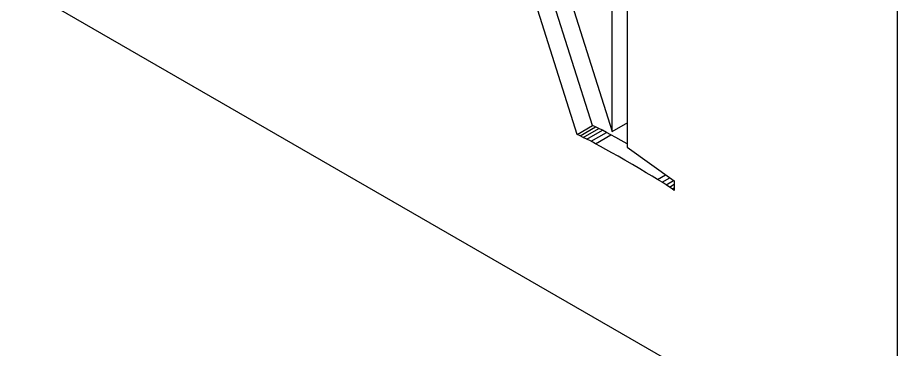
# Model space of a CAD drawing. Header units: millimetres. Extents: x 98 to 524, y -2487 to -1043.
# Drawn here: x 269.59 to 273.633, y -1262.023 to -1260.496 of the extents above; entities that cross this region are included whole.
import ezdxf

# ---------------------------------------------------------------- set-up
doc = ezdxf.new("R2010")
doc.units = ezdxf.units.MM
doc.layers.get('0').update_dxf_attribs({"lineweight": 18})

msp = doc.modelspace()

# ---------------------------------------------------------------- linework, layer by layer
at = {"color": 7, "lineweight": -3, "ltscale": 0.314351}
msp.add_line((273.6326, -1262.681), (262.7431, -1256.394), dxfattribs=at)
at = {"color": 7, "lineweight": -3, "ltscale": 0.157175}
msp.add_line((273.6326, -1262.681), (273.6326, -1256.394), dxfattribs=at)
at = {"color": 7, "lineweight": -3, "ltscale": 0.052379}
msp.add_line((271.692, -1259.0226), (272.3225, -1261.0206), dxfattribs=at)
at = {"color": 7, "lineweight": -3, "ltscale": 0.043568}
for p, q in [((272.2321, -1260.9935), (271.7058, -1259.3321)), ((272.1613, -1261.0343), (271.6351, -1259.3729))]:
    msp.add_line(p, q, dxfattribs=at)
at = {"color": 7, "lineweight": -3, "ltscale": 0.035308}
msp.add_line((272.3225, -1261.0206), (272.3225, -1259.6083), dxfattribs=at)
at = {"color": 7, "lineweight": -3, "ltscale": 0.036129}
msp.add_line((272.3913, -1259.648), (272.3913, -1261.0931), dxfattribs=at)
at = {"color": 7, "lineweight": -3, "ltscale": 0.002042}
for p, q in [((272.3225, -1261.0206), (272.3933, -1260.9798)), ((272.189, -1261.0473), (272.2598, -1261.0065)), ((272.2059, -1261.0558), (272.2766, -1261.015))]:
    msp.add_line(p, q, dxfattribs=at)
at = {"color": 7, "lineweight": -3, "ltscale": 0.002041}
for p, q in [((272.1613, -1261.0343), (272.2321, -1260.9935)), ((272.1742, -1261.0402), (272.2449, -1260.9993)), ((272.2247, -1261.0656), (272.2954, -1261.0248)), ((272.2455, -1261.0767), (272.3162, -1261.0359))]:
    msp.add_line(p, q, dxfattribs=at)
at = {"color": 7, "lineweight": -3, "ltscale": 0.000353023}
for p, q in [((272.2449, -1260.9993), (272.2321, -1260.9935)), ((272.1742, -1261.0402), (272.1613, -1261.0343))]:
    msp.add_line(p, q, dxfattribs=at)
at = {"color": 7, "lineweight": -3, "ltscale": 0.000412204}
msp.add_line((272.2598, -1261.0065), (272.2449, -1260.9993), dxfattribs=at)
at = {"color": 7, "lineweight": -3, "ltscale": 0.000471195}
for p, q in [((272.2766, -1261.015), (272.2598, -1261.0065)), ((272.2059, -1261.0558), (272.189, -1261.0473))]:
    msp.add_line(p, q, dxfattribs=at)
at = {"color": 7, "lineweight": -3, "ltscale": 0.000530291}
msp.add_line((272.2954, -1261.0248), (272.2766, -1261.015), dxfattribs=at)
at = {"color": 7, "lineweight": -3, "ltscale": 0.000411861}
msp.add_line((272.189, -1261.0473), (272.1742, -1261.0402), dxfattribs=at)
at = {"color": 7, "lineweight": -3, "ltscale": 0.00053063}
msp.add_line((272.2247, -1261.0656), (272.2059, -1261.0558), dxfattribs=at)
at = {"color": 7, "lineweight": -3, "ltscale": 0.000589797}
for p, q in [((272.3162, -1261.0359), (272.2954, -1261.0248)), ((272.2455, -1261.0767), (272.2247, -1261.0656))]:
    msp.add_line(p, q, dxfattribs=at)
at = {"color": 7, "lineweight": -3, "ltscale": 0.000649201}
msp.add_line((272.339, -1261.0483), (272.3162, -1261.0359), dxfattribs=at)
at = {"color": 7, "lineweight": -3, "ltscale": 0.000708613}
msp.add_line((272.3638, -1261.0621), (272.339, -1261.0483), dxfattribs=at)
at = {"color": 7, "lineweight": -3, "ltscale": 0.000768423}
msp.add_line((272.3906, -1261.0771), (272.3638, -1261.0621), dxfattribs=at)
at = {"color": 7, "lineweight": -3, "ltscale": 0.000649018}
msp.add_line((272.2683, -1261.0891), (272.2455, -1261.0767), dxfattribs=at)
at = {"color": 7, "lineweight": -3, "ltscale": 0.000708798}
msp.add_line((272.2931, -1261.1029), (272.2683, -1261.0891), dxfattribs=at)
at = {"color": 7, "lineweight": -3, "ltscale": 0.00076809}
msp.add_line((272.3199, -1261.118), (272.2931, -1261.1029), dxfattribs=at)
at = {"color": 7, "lineweight": -3, "ltscale": 0.006636}
msp.add_line((272.3913, -1261.0931), (272.607, -1261.2478), dxfattribs=at)
at = {"color": 7, "lineweight": -3, "ltscale": 0.00082755}
msp.add_line((272.3486, -1261.1343), (272.3199, -1261.118), dxfattribs=at)
at = {"color": 7, "lineweight": -3, "ltscale": 0.000887405}
msp.add_line((272.3794, -1261.152), (272.3486, -1261.1343), dxfattribs=at)
at = {"color": 7, "lineweight": -3, "ltscale": 0.00104}
msp.add_line((272.4154, -1261.1729), (272.3794, -1261.152), dxfattribs=at)
at = {"color": 7, "lineweight": -3, "ltscale": 0.00095672}
msp.add_line((272.4484, -1261.1922), (272.4154, -1261.1729), dxfattribs=at)
at = {"color": 7, "lineweight": -3, "ltscale": 0.000874247}
msp.add_line((272.4785, -1261.21), (272.4484, -1261.1922), dxfattribs=at)
at = {"color": 7, "lineweight": -3, "ltscale": 0.00079147}
msp.add_line((272.5057, -1261.2262), (272.4785, -1261.21), dxfattribs=at)
at = {"color": 7, "lineweight": -3, "ltscale": 0.001079}
msp.add_line((272.5299, -1261.2409), (272.5673, -1261.2194), dxfattribs=at)
at = {"color": 7, "lineweight": -3, "ltscale": 0.000708655}
msp.add_line((272.5299, -1261.2409), (272.5057, -1261.2262), dxfattribs=at)
at = {"color": 7, "lineweight": -3, "ltscale": 0.000626151}
msp.add_line((272.5512, -1261.2541), (272.5299, -1261.2409), dxfattribs=at)
at = {"color": 7, "lineweight": -3, "ltscale": 0.001033}
msp.add_line((272.5512, -1261.2541), (272.587, -1261.2335), dxfattribs=at)
at = {"color": 7, "lineweight": -3, "ltscale": 0.00054331}
msp.add_line((272.5696, -1261.2658), (272.5512, -1261.2541), dxfattribs=at)
at = {"color": 7, "lineweight": -3, "ltscale": 0.000999785}
msp.add_line((272.5696, -1261.2658), (272.6042, -1261.2458), dxfattribs=at)
at = {"color": 7, "lineweight": -3, "ltscale": 0.000461089}
msp.add_line((272.585, -1261.2759), (272.5696, -1261.2658), dxfattribs=at)
at = {"color": 7, "lineweight": -3, "ltscale": 0.000635265}
msp.add_line((272.585, -1261.2759), (272.607, -1261.2632), dxfattribs=at)
at = {"color": 7, "lineweight": -3, "ltscale": 0.001095}
msp.add_line((272.607, -1261.2478), (272.607, -1261.2916), dxfattribs=at)
at = {"color": 7, "lineweight": -3, "ltscale": 0.000378494}
msp.add_line((272.5974, -1261.2845), (272.585, -1261.2759), dxfattribs=at)
at = {"color": 7, "lineweight": -3, "ltscale": 0.000275141}
msp.add_line((272.5974, -1261.2845), (272.607, -1261.279), dxfattribs=at)
at = {"color": 7, "lineweight": -3, "ltscale": 0.000296712}
msp.add_line((272.607, -1261.2916), (272.5974, -1261.2845), dxfattribs=at)

doc.saveas('drawing.dxf')
